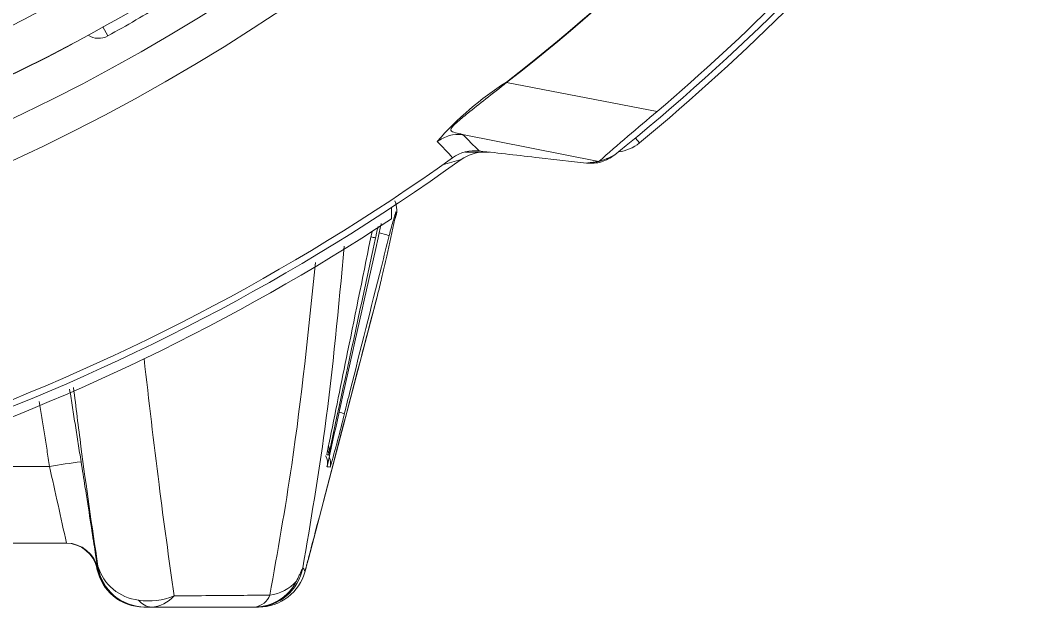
# Model space of a CAD drawing. Extents: x 8 to 113, y 2 to 87.
# Drawn here: x 108.241 to 109.802, y 33.388 to 34.307 of the extents above; entities that cross this region are included whole.
import ezdxf

# ---------------------------------------------------------------- set-up
doc = ezdxf.new("R2010")
doc.units = 0
doc.header["$MEASUREMENT"] = 0
doc.layers.add('OBJECT', color=7, linetype='CONTINUOUS')

msp = doc.modelspace()

# ---------------------------------------------------------------- linework, layer by layer
at = {"layer": 'OBJECT', "linetype": 'Continuous', "lineweight": 15}
for p, q in [((108.3709, 34.2959), (108.3787, 34.2819)), ((109.2385, 34.1635), (109.0029, 34.2088)), ((109.147, 34.0853), (108.9339, 34.1277)), ((109.2108, 34.1143), (109.2044, 34.122)), ((108.8227, 34.0134), (108.8227, 33.9954)), ((108.8006, 33.8759), (108.8006, 33.8759)), ((108.2873, 33.6082), (108.0151, 33.6082)), ((108.3139, 33.4882), (107.5727, 33.4882)), ((108.3616, 33.4488), (108.3616, 33.4489))]:
    msp.add_line(p, q, dxfattribs=at)
at = {"layer": 'OBJECT', "linetype": 'Continuous', "lineweight": 15, "flags": 128}
for points in [[(108.692, 33.4618), (108.728, 33.5993), (108.8006, 33.8759)], [(108.3574, 33.4606), (108.3594, 33.4563), (108.3608, 33.452), (108.3612, 33.4505), (108.3614, 33.4498), (108.3615, 33.4492), (108.3616, 33.4488), (108.3616, 33.4488)]]:
    msp.add_lwpolyline(points, dxfattribs=at)
at = {"layer": 'OBJECT', "linetype": 'Continuous', "lineweight": 15}
for centre, radius, start, end in [((106.9727, 36.8182), 3.0068, 273.8025, 340.2009), ((106.9727, 36.8182), 2.9472, 273.9337, 339.5632), ((106.9725, 36.8185), 3.3058, 307.8845, 322.1155), ((106.9737, 36.8172), 3.3047, 307.8807, 322.1193), ((106.9727, 36.8182), 3.5, 308.9328, 321.0672), ((106.9727, 36.8182), 3.51, 309.6151, 320.2829), ((106.9727, 36.8182), 3.4902, 310.4808, 319.5192), ((106.9722, 36.7432), 2.6625, 235.9271, 304.0729), ((106.9722, 36.771), 2.7739, 236.1237, 303.8763), ((106.9727, 36.8182), 2.9, 299.0018, 300.9982), ((108.3642, 34.3081), 0.03, 236.7853, 299.0018), ((106.9722, 36.8187), 2.8855, 242.0886, 297.9114), ((106.9722, 36.8187), 2.8851, 242.0886, 297.9114), ((109.2699, 33.7869), 0.5, 122.3343, 138.71), ((108.8477, 34.0878), 0.1968, 37.948, 38.1563), ((112.1506, 30.6674), 4.5501, 129.7923, 131.308), ((108.1757, 33.4209), 1.0003, 42.0657, 44.0835), ((111.8546, 37.0401), 4.1246, 224.9187, 225.4287), ((108.9531, 34.0422), 0.06, 83.4816, 125.5044), ((108.9678, 34.038), 0.062, 90.019, 125.6636), ((109.1712, 34.1621), 0.062, 276.3397, 309.6151), ((106.9727, 36.8182), 3.36, 273.3521, 305.6636), ((106.9727, 36.8182), 3.35, 273.5142, 305.5044), ((106.1227, 44.139), 10.4357, 285.44728, 285.61483), ((109.0918, 34.2546), 0.1781, 288.0463, 296.7885), ((108.7967, 34.0096), 0.0342, 336.9227, 24.1736), ((106.9727, 36.8182), 3.375, 273.2438, 303.2401), ((108.9193, 34.5587), 0.6052, 257.7095, 258.4109), ((108.7321, 33.6795), 0.3025, 73.2971, 76.3599), ((107.9501, 34.1018), 0.88, 345.1232, 346.9071), ((107.0232, 34.1038), 1.7744, 343.7495, 346.5359), ((108.7096, 33.5668), 0.1299, 72.4496, 76.0868), ((110.0793, 33.3699), 1.382, 168.5927, 169.3113), ((108.7153, 33.6281), 0.00916, 347.2645, 35.9122), ((108.6966, 33.6332), 0.0286, 345.5936, 15.1765), ((108.7001, 33.6137), 0.0224, 344.7567, 30.2147), ((108.7024, 33.6132), 0.025, 346.1566, 23.5415), ((75.4974, 26.2706), 33.6009, 12.40411, 12.61371), ((108.4619, 32.6017), 1.0215, 97.0374, 99.8346), ((109.1868, 37.8978), 4.3151, 263.8127, 263.8788), ((108.3128, 33.4382), 0.05, 11.5369, 90), ((108.3139, 33.4382), 0.05, 11.5369, 90), ((108.4352, 33.4632), 0.075, 190.3655, 270), ((108.4352, 33.4632), 0.075, 191.5369, 270), ((108.4366, 33.4632), 0.075, 189.1397, 270), ((108.4364, 33.4632), 0.075, 191.5369, 270), ((108.4353, 33.4742), 0.0755, 197.0202, 263.5871), ((108.4372, 33.4632), 0.075, 188.5639, 270), ((108.6101, 33.4632), 0.075, 270.0001, 349.7109), ((108.6147, 33.4634), 0.0752, 269.9824, 345.1983), ((108.6192, 33.4057), 0.0783, 29.4258, 34.2682), ((108.6086, 33.4611), 0.0729, 270.3225, 333.6424), ((108.6236, 33.4739), 0.0676, 277.2887, 318.1154), ((108.4433, 33.4981), 0.1004, 260.5543, 292.8424), ((108.4483, 33.4146), 0.0264, 215.8249, 266.3423), ((108.4439, 33.4391), 0.051, 273.0183, 318.9056), ((108.604, 33.4183), 0.0305, 279.6089, 337.9574)]:
    msp.add_arc(centre, radius, start, end, dxfattribs=at)
for points, knots in [([(108.3227, 34.2692), (108.368, 34.2939), (108.4587, 34.3434), (108.5454, 34.3983), (108.5888, 34.4258)], [0, 0, 0, 0, 0.498142, 1, 1, 1, 1]), ([(109.0029, 34.2088), (109.0029, 34.2088), (108.9919, 34.2003), (108.9698, 34.183), (108.9421, 34.1611), (108.9284, 34.1496), (108.9183, 34.1404), (108.9154, 34.1366), (108.9157, 34.1323), (108.9223, 34.1303), (108.9299, 34.1286), (108.9339, 34.1277), (108.9339, 34.1277)], [0, 0, 0, 0, 0.000008, 0.138336, 0.276648, 0.396795, 0.417207, 0.570266, 0.591197, 0.794579, 0.999992, 1, 1, 1, 1]), ([(108.8942, 34.1168), (108.9003, 34.1204), (108.9126, 34.1275), (108.9268, 34.1277), (108.9339, 34.1277)], [0, 0, 0, 0, 0.5, 1, 1, 1, 1]), ([(108.9599, 34.1019), (108.9912, 34.0983), (109.0471, 34.0919), (109.103, 34.0855), (109.1276, 34.0827)], [0, 0, 0, 0, 0.56, 1, 1, 1, 1]), ([(109.1721, 34.0956), (109.1654, 34.0912), (109.1518, 34.0825), (109.1357, 34.0826), (109.1276, 34.0827)], [0, 0, 0, 0, 0.49976, 1, 1, 1, 1]), ([(108.828, 33.9954), (108.8286, 33.998), (108.8297, 34.0033), (108.8301, 34.0069), (108.8296, 34.0065), (108.828, 34.002), (108.8256, 33.994), (108.8225, 33.9827), (108.8202, 33.9739), (108.819, 33.9693)], [0, 0, 0, 0, 0.139689, 0.279382, 0.417148, 0.554966, 0.695484, 0.840219, 1, 1, 1, 1]), ([(108.8072, 33.9025), (108.8099, 33.9141), (108.817, 33.9451), (108.8238, 33.9761), (108.828, 33.9954)], [0, 0, 0, 0, 0.376875, 1, 1, 1, 1]), ([(108.7246, 33.6432), (108.7344, 33.6913), (108.757, 33.8022), (108.7794, 33.9131), (108.7922, 33.9759)], [0, 0, 0, 0, 0.433843, 1, 1, 1, 1]), ([(108.8017, 33.9835), (108.8009, 33.98), (108.7995, 33.9743), (108.7982, 33.9682), (108.7977, 33.9658)], [0, 0, 0, 0, 0.608526, 1, 1, 1, 1]), ([(108.8017, 33.9657), (108.8033, 33.9727), (108.805, 33.9806), (108.8064, 33.9873), (108.8065, 33.9881)], [0, 0, 0, 0, 0.884908, 1, 1, 1, 1]), ([(108.7217, 33.6078), (108.7232, 33.6143), (108.7304, 33.6468), (108.7571, 33.7661), (108.7823, 33.879), (108.8017, 33.9657)], [0, 0, 0, 0, 0.054526, 0.272628, 1, 1, 1, 1]), ([(108.7977, 33.9658), (108.7963, 33.9593), (108.7893, 33.9267), (108.7648, 33.8135), (108.7417, 33.7068), (108.7242, 33.6261)], [0, 0, 0, 0, 0.057543, 0.287714, 1, 1, 1, 1]), ([(108.819, 33.9693), (108.815, 33.9531), (108.7946, 33.8723), (108.7712, 33.7794), (108.7518, 33.7027), (108.7488, 33.6906)], [0, 0, 0, 0, 0.173989, 0.869943, 1, 1, 1, 1]), ([(108.7486, 33.9526), (108.7398, 33.857), (108.7244, 33.6883), (108.6961, 33.522), (108.6839, 33.4498)], [0, 0, 0, 0, 0.566436, 1, 1, 1, 1]), ([(108.6322, 33.4068), (108.6443, 33.4747), (108.675, 33.6468), (108.6928, 33.8216), (108.7036, 33.9273)], [0, 0, 0, 0, 0.394639, 1, 1, 1, 1]), ([(108.692, 33.4618), (108.6958, 33.4763), (108.7165, 33.5553), (108.7527, 33.6933), (108.7851, 33.8168), (108.8006, 33.8759)], [0, 0, 0, 0, 0.10492, 0.57213, 1, 1, 1, 1]), ([(108.4354, 33.7769), (108.443, 33.7111), (108.4572, 33.5863), (108.4743, 33.4636), (108.4823, 33.4056)], [0, 0, 0, 0, 0.527378, 1, 1, 1, 1]), ([(108.3631, 33.4521), (108.3539, 33.5143), (108.3404, 33.6069), (108.3288, 33.701), (108.3249, 33.7319)], [0, 0, 0, 0, 0.671829, 1, 1, 1, 1]), ([(108.7242, 33.6261), (108.7241, 33.6261), (108.7237, 33.6261), (108.7227, 33.6262), (108.7218, 33.6262), (108.7213, 33.6262)], [0, 0, 0, 0, 0.093574, 0.467871, 1, 1, 1, 1]), ([(108.3368, 33.6155), (108.3388, 33.6025), (108.3439, 33.5705), (108.3514, 33.5228), (108.358, 33.4802), (108.3613, 33.4591), (108.3623, 33.4526), (108.3625, 33.4513)], [0, 0, 0, 0, 0.175726, 0.430945, 0.683166, 0.933993, 1, 1, 1, 1]), ([(108.3618, 33.4482), (108.3618, 33.4482), (108.3621, 33.4482), (108.3625, 33.4482), (108.3628, 33.4482), (108.3629, 33.4482)], [0, 0, 0, 0, 0.128544, 0.642719, 1, 1, 1, 1]), ([(108.3629, 33.4482), (108.3629, 33.4482), (108.363, 33.4483), (108.3627, 33.4499), (108.3625, 33.4513)], [0, 0, 0, 0, 0.082039, 1, 1, 1, 1]), ([(108.4823, 33.4056), (108.5014, 33.4058), (108.5519, 33.4062), (108.6014, 33.4066), (108.6322, 33.4068)], [0, 0, 0, 0, 0.376841, 1, 1, 1, 1]), ([(108.4364, 33.3882), (108.4363, 33.3882), (108.4359, 33.3882), (108.4355, 33.3882), (108.4352, 33.3882)], [0, 0, 0, 0, 0.321349, 1, 1, 1, 1]), ([(108.4466, 33.3882), (108.4461, 33.3882), (108.4447, 33.3882), (108.4418, 33.3882), (108.438, 33.3882), (108.4376, 33.3882), (108.4372, 33.3882)], [0, 0, 0, 0, 0.057749, 0.172191, 0.469861, 1, 1, 1, 1]), ([(108.609, 33.3882), (108.5749, 33.3882), (108.5214, 33.3882), (108.4665, 33.3882), (108.4466, 33.3882)], [0, 0, 0, 0, 0.636849, 1, 1, 1, 1]), ([(108.6146, 33.3882), (108.6139, 33.3882), (108.6124, 33.3882), (108.6109, 33.3882), (108.6101, 33.3882)], [0, 0, 0, 0, 0.469995, 1, 1, 1, 1])]:
    msp.add_open_spline(points, degree=3, knots=knots, dxfattribs=at)
for points in [[(108.9339, 34.1277), (108.9339, 34.1277)], [(108.9761, 34.1), (108.9385, 34.1)], [(109.1276, 34.0827), (109.147, 34.0853)], [(108.3189, 33.7289), (108.3368, 33.6155)], [(108.2875, 33.6082), (108.2714, 33.71)], [(108.2873, 33.6082), (108.2875, 33.6082)], [(108.3128, 33.4882), (108.3139, 33.4882)], [(108.6907, 33.4569), (108.692, 33.4618)], [(108.3616, 33.4488), (108.3618, 33.4482)], [(108.3625, 33.4513), (108.3631, 33.4521)], [(108.6839, 33.4498), (108.674, 33.4288)], [(108.6874, 33.4442), (108.6907, 33.4569)], [(108.4352, 33.3882), (108.435, 33.3882)], [(108.4372, 33.3882), (108.4366, 33.3882)], [(108.6101, 33.3882), (108.609, 33.3882)]]:
    msp.add_open_spline(points, degree=1, dxfattribs=at)

doc.saveas('drawing.dxf')
